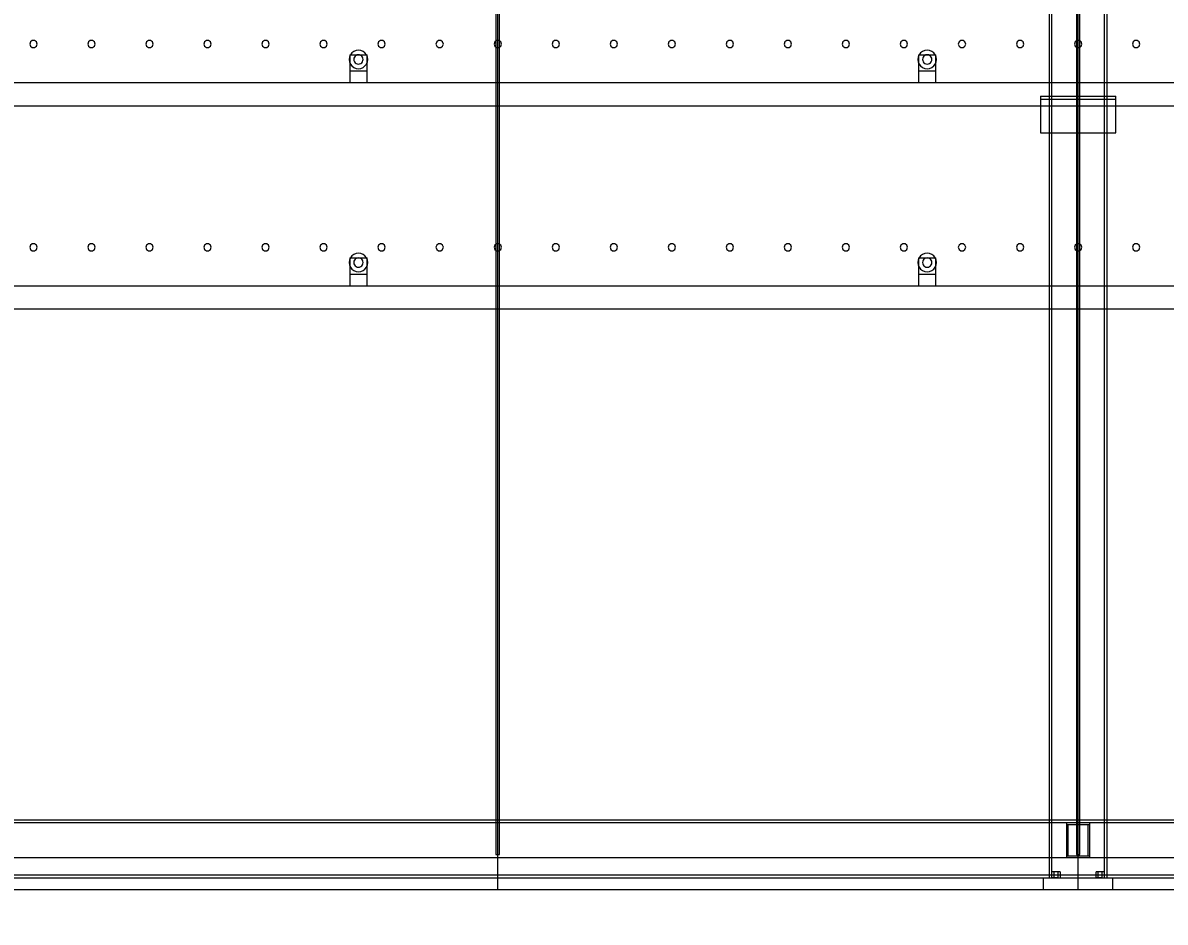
# Model space of a CAD drawing. Header units: millimetres. Extents: x -1970 to 59977, y -50268 to 6837.
# Drawn here: x 46021 to 47989, y -56 to 1493 of the extents above; entities that cross this region are included whole.
import ezdxf

# ---------------------------------------------------------------- set-up
doc = ezdxf.new("R2010")
doc.units = ezdxf.units.MM
for name, color, linetype, lineweight in [('COTAS_O', 1, 'Continuous', 0), ('COTAS_P', 1, 'Continuous', 0), ('lateral_secador', 7, 'Continuous', 0)]:
    doc.layers.add(name, color=color, linetype=linetype, lineweight=lineweight)
doc.dimstyles.new('R19_100', dxfattribs={"dimtxt": 250, "dimasz": 150, "dimexe": 150, "dimexo": 80, "dimgap": 100, "dimtad": 1, "dimtih": 1, "dimtoh": 1, "dimdsep": 46, "dimcen": 0.09, "dimadec": 0, "dimazin": 0, "dimtfac": 1, "dimtdec": 4, "dimtofl": 0, "dimtmove": 0, "dimatfit": 3, "dimfxl": 1, "dimtolj": 1, "dimtzin": 0, "dimarcsym": 0})

# ---------------------------------------------------------------- blocks, each defined once
blk = doc.blocks.new('*D22')
at = {"layer": 'COTAS_O', "color": 0, "lineweight": -2, "transparency": 16777216}
for p, q in [((38839.3, -80), (38839.3, -1050)), ((58839.3, -80), (58839.3, -1050)), ((38989.3, -900), (58689.3, -900))]:
    blk.add_line(p, q, dxfattribs=at)
at = {"layer": 'COTAS_O', "color": 0, "transparency": 16777216}
for points in [[(38989.3, -875), (38989.3, -925), (38839.3, -900)], [(58689.3, -875), (58689.3, -925), (58839.3, -900)]]:
    blk.add_solid(points, dxfattribs=at)
at = {"layer": 'Defpoints', "color": 0, "transparency": 16777216}
for p in [(38839.3, 0), (58839.3, 0), (58839.3, -900)]:
    blk.add_point(p, dxfattribs=at)
blk = doc.blocks.new('*D24')
at = {"layer": 'COTAS_P', "color": 0, "lineweight": -2, "transparency": 16777216}
for p, q in [((112.7, -80), (112.7, -2650)), ((59977.3, -80), (59977.3, -2650)), ((262.7, -2500), (59827.3, -2500))]:
    blk.add_line(p, q, dxfattribs=at)
at = {"layer": 'COTAS_P', "color": 0, "transparency": 16777216}
for points in [[(262.7, -2475), (262.7, -2525), (112.7, -2500)], [(59827.3, -2475), (59827.3, -2525), (59977.3, -2500)]]:
    blk.add_solid(points, dxfattribs=at)
at = {"layer": 'Defpoints', "color": 0, "transparency": 16777216}
for p in [(112.7, 0), (59977.3, 0), (59977.3, -2500)]:
    blk.add_point(p, dxfattribs=at)

msp = doc.modelspace()

# ---------------------------------------------------------------- linework, layer by layer
at = {"layer": 'lateral_secador'}
for p, q in [((46836.253, 2925), (46836.253, 60)), ((46839.253, 0), (46839.253, 2925)), ((46842.253, 60), (46842.253, 2925)), ((47789.253, 2925), (47789.253, 20)), ((47794.253, 20), (47794.253, 2925)), ((47836.253, 2925), (47836.253, 60)), ((47839.253, 0), (47839.253, 2925)), ((47842.253, 60), (47842.253, 2925)), ((47884.253, 2925), (47884.253, 20)), ((47889.253, 20), (47889.253, 2925)), ((46034.116, 1460.082), (46032.903, 1456.35)), ((46037.291, 1462.389), (46034.116, 1460.082)), ((46041.215, 1462.389), (46037.291, 1462.389)), ((46044.39, 1460.082), (46041.215, 1462.389)), ((46045.603, 1456.35), (46044.39, 1460.082)), ((46134.116, 1460.082), (46132.903, 1456.35)), ((46137.291, 1462.389), (46134.116, 1460.082)), ((46141.215, 1462.389), (46137.291, 1462.389)), ((46144.39, 1460.082), (46141.215, 1462.389)), ((46145.603, 1456.35), (46144.39, 1460.082)), ((46234.116, 1460.082), (46232.903, 1456.35)), ((46237.291, 1462.389), (46234.116, 1460.082)), ((46241.215, 1462.389), (46237.291, 1462.389)), ((46244.39, 1460.082), (46241.215, 1462.389)), ((46245.603, 1456.35), (46244.39, 1460.082)), ((46334.116, 1460.082), (46332.903, 1456.35)), ((46337.291, 1462.389), (46334.116, 1460.082)), ((46341.215, 1462.389), (46337.291, 1462.389)), ((46344.39, 1460.082), (46341.215, 1462.389)), ((46345.603, 1456.35), (46344.39, 1460.082)), ((46434.116, 1460.082), (46432.903, 1456.35)), ((46437.291, 1462.389), (46434.116, 1460.082)), ((46441.215, 1462.389), (46437.291, 1462.389)), ((46444.39, 1460.082), (46441.215, 1462.389)), ((46445.603, 1456.35), (46444.39, 1460.082)), ((46534.116, 1460.082), (46532.903, 1456.35)), ((46537.291, 1462.389), (46534.116, 1460.082)), ((46541.215, 1462.389), (46537.291, 1462.389)), ((46544.39, 1460.082), (46541.215, 1462.389)), ((46545.603, 1456.35), (46544.39, 1460.082)), ((46634.116, 1460.082), (46632.903, 1456.35)), ((46637.291, 1462.389), (46634.116, 1460.082)), ((46641.215, 1462.389), (46637.291, 1462.389)), ((46644.39, 1460.082), (46641.215, 1462.389)), ((46645.603, 1456.35), (46644.39, 1460.082)), ((46734.116, 1460.082), (46732.903, 1456.35)), ((46737.291, 1462.389), (46734.116, 1460.082)), ((46741.215, 1462.389), (46737.291, 1462.389)), ((46744.39, 1460.082), (46741.215, 1462.389)), ((46745.603, 1456.35), (46744.39, 1460.082)), ((46834.116, 1460.082), (46832.903, 1456.35)), ((46837.291, 1462.389), (46834.116, 1460.082)), ((46841.215, 1462.389), (46837.291, 1462.389)), ((46844.39, 1460.082), (46841.215, 1462.389)), ((46845.603, 1456.35), (46844.39, 1460.082)), ((46934.116, 1460.082), (46932.903, 1456.35)), ((46937.291, 1462.389), (46934.116, 1460.082)), ((46941.215, 1462.389), (46937.291, 1462.389)), ((46944.39, 1460.082), (46941.215, 1462.389)), ((46945.603, 1456.35), (46944.39, 1460.082)), ((47034.116, 1460.082), (47032.903, 1456.35)), ((47037.291, 1462.389), (47034.116, 1460.082)), ((47041.215, 1462.389), (47037.291, 1462.389)), ((47044.39, 1460.082), (47041.215, 1462.389)), ((47045.603, 1456.35), (47044.39, 1460.082)), ((47134.116, 1460.082), (47132.903, 1456.35)), ((47137.291, 1462.389), (47134.116, 1460.082)), ((47141.215, 1462.389), (47137.291, 1462.389)), ((47144.39, 1460.082), (47141.215, 1462.389)), ((47145.603, 1456.35), (47144.39, 1460.082)), ((47234.116, 1460.082), (47232.903, 1456.35)), ((47237.291, 1462.389), (47234.116, 1460.082)), ((47241.215, 1462.389), (47237.291, 1462.389)), ((47244.39, 1460.082), (47241.215, 1462.389)), ((47245.603, 1456.35), (47244.39, 1460.082)), ((47334.116, 1460.082), (47332.903, 1456.35)), ((47337.291, 1462.389), (47334.116, 1460.082)), ((47341.215, 1462.389), (47337.291, 1462.389)), ((47344.39, 1460.082), (47341.215, 1462.389)), ((47345.603, 1456.35), (47344.39, 1460.082)), ((47434.116, 1460.082), (47432.903, 1456.35)), ((47437.291, 1462.389), (47434.116, 1460.082)), ((47441.215, 1462.389), (47437.291, 1462.389)), ((47444.39, 1460.082), (47441.215, 1462.389)), ((47445.603, 1456.35), (47444.39, 1460.082)), ((47534.116, 1460.082), (47532.903, 1456.35)), ((47537.291, 1462.389), (47534.116, 1460.082)), ((47541.215, 1462.389), (47537.291, 1462.389)), ((47544.39, 1460.082), (47541.215, 1462.389)), ((47545.603, 1456.35), (47544.39, 1460.082)), ((47634.116, 1460.082), (47632.903, 1456.35)), ((47637.291, 1462.389), (47634.116, 1460.082)), ((47641.215, 1462.389), (47637.291, 1462.389)), ((47644.39, 1460.082), (47641.215, 1462.389)), ((47645.603, 1456.35), (47644.39, 1460.082)), ((47734.116, 1460.082), (47732.903, 1456.35)), ((47737.291, 1462.389), (47734.116, 1460.082)), ((47741.215, 1462.389), (47737.291, 1462.389)), ((47744.39, 1460.082), (47741.215, 1462.389)), ((47745.603, 1456.35), (47744.39, 1460.082)), ((47834.116, 1460.082), (47832.903, 1456.35)), ((47837.291, 1462.389), (47834.116, 1460.082)), ((47841.215, 1462.389), (47837.291, 1462.389)), ((47844.39, 1460.082), (47841.215, 1462.389)), ((47845.603, 1456.35), (47844.39, 1460.082)), ((47934.116, 1460.082), (47932.903, 1456.35)), ((47937.291, 1462.389), (47934.116, 1460.082)), ((47941.215, 1462.389), (47937.291, 1462.389)), ((47944.39, 1460.082), (47941.215, 1462.389)), ((47945.603, 1456.35), (47944.39, 1460.082)), ((46032.903, 1456.35), (46034.116, 1452.618)), ((46034.116, 1452.618), (46037.291, 1450.311)), ((46037.291, 1450.311), (46041.215, 1450.311)), ((46041.215, 1450.311), (46044.39, 1452.618)), ((46044.39, 1452.618), (46045.603, 1456.35)), ((46132.903, 1456.35), (46134.116, 1452.618)), ((46134.116, 1452.618), (46137.291, 1450.311)), ((46137.291, 1450.311), (46141.215, 1450.311)), ((46141.215, 1450.311), (46144.39, 1452.618)), ((46144.39, 1452.618), (46145.603, 1456.35)), ((46232.903, 1456.35), (46234.116, 1452.618)), ((46234.116, 1452.618), (46237.291, 1450.311)), ((46237.291, 1450.311), (46241.215, 1450.311)), ((46241.215, 1450.311), (46244.39, 1452.618)), ((46244.39, 1452.618), (46245.603, 1456.35)), ((46332.903, 1456.35), (46334.116, 1452.618)), ((46334.116, 1452.618), (46337.291, 1450.311)), ((46337.291, 1450.311), (46341.215, 1450.311)), ((46341.215, 1450.311), (46344.39, 1452.618)), ((46344.39, 1452.618), (46345.603, 1456.35)), ((46432.903, 1456.35), (46434.116, 1452.618)), ((46434.116, 1452.618), (46437.291, 1450.311)), ((46437.291, 1450.311), (46441.215, 1450.311)), ((46441.215, 1450.311), (46444.39, 1452.618)), ((46444.39, 1452.618), (46445.603, 1456.35)), ((46532.903, 1456.35), (46534.116, 1452.618)), ((46534.116, 1452.618), (46537.291, 1450.311)), ((46537.291, 1450.311), (46541.215, 1450.311)), ((46541.215, 1450.311), (46544.39, 1452.618)), ((46544.39, 1452.618), (46545.603, 1456.35)), ((46585.397, 1438), (46583.798, 1434.141)), ((46584.253, 1438), (46614.253, 1438)), ((46584.253, 1438), (46584.253, 1410)), ((46587.939, 1441.314), (46585.397, 1438)), ((46591.253, 1443.856), (46587.939, 1441.314)), ((46595.112, 1445.455), (46591.253, 1443.856)), ((46595.253, 1436.928), (46593.596, 1435.657)), ((46599.253, 1446), (46595.112, 1445.455)), ((46597.182, 1437.727), (46595.253, 1436.928)), ((46599.253, 1438), (46597.182, 1437.727)), ((46603.394, 1445.455), (46599.253, 1446)), ((46601.324, 1437.727), (46599.253, 1438)), ((46603.253, 1436.928), (46601.324, 1437.727)), ((46604.91, 1435.657), (46603.253, 1436.928)), ((46607.253, 1443.856), (46603.394, 1445.455)), ((46610.567, 1441.314), (46607.253, 1443.856)), ((46613.109, 1438), (46610.567, 1441.314)), ((46614.708, 1434.141), (46613.109, 1438)), ((46614.253, 1410), (46614.253, 1438)), ((46632.903, 1456.35), (46634.116, 1452.618)), ((46634.116, 1452.618), (46637.291, 1450.311)), ((46637.291, 1450.311), (46641.215, 1450.311)), ((46641.215, 1450.311), (46644.39, 1452.618)), ((46644.39, 1452.618), (46645.603, 1456.35)), ((46732.903, 1456.35), (46734.116, 1452.618)), ((46734.116, 1452.618), (46737.291, 1450.311)), ((46737.291, 1450.311), (46741.215, 1450.311)), ((46741.215, 1450.311), (46744.39, 1452.618)), ((46744.39, 1452.618), (46745.603, 1456.35)), ((46832.903, 1456.35), (46834.116, 1452.618)), ((46834.116, 1452.618), (46837.291, 1450.311)), ((46837.291, 1450.311), (46841.215, 1450.311)), ((46841.215, 1450.311), (46844.39, 1452.618)), ((46844.39, 1452.618), (46845.603, 1456.35)), ((46932.903, 1456.35), (46934.116, 1452.618)), ((46934.116, 1452.618), (46937.291, 1450.311)), ((46937.291, 1450.311), (46941.215, 1450.311)), ((46941.215, 1450.311), (46944.39, 1452.618)), ((46944.39, 1452.618), (46945.603, 1456.35)), ((47032.903, 1456.35), (47034.116, 1452.618)), ((47034.116, 1452.618), (47037.291, 1450.311)), ((47037.291, 1450.311), (47041.215, 1450.311)), ((47041.215, 1450.311), (47044.39, 1452.618)), ((47044.39, 1452.618), (47045.603, 1456.35)), ((47132.903, 1456.35), (47134.116, 1452.618)), ((47134.116, 1452.618), (47137.291, 1450.311)), ((47137.291, 1450.311), (47141.215, 1450.311)), ((47141.215, 1450.311), (47144.39, 1452.618)), ((47144.39, 1452.618), (47145.603, 1456.35)), ((47232.903, 1456.35), (47234.116, 1452.618)), ((47234.116, 1452.618), (47237.291, 1450.311)), ((47237.291, 1450.311), (47241.215, 1450.311)), ((47241.215, 1450.311), (47244.39, 1452.618)), ((47244.39, 1452.618), (47245.603, 1456.35)), ((47332.903, 1456.35), (47334.116, 1452.618)), ((47334.116, 1452.618), (47337.291, 1450.311)), ((47337.291, 1450.311), (47341.215, 1450.311)), ((47341.215, 1450.311), (47344.39, 1452.618)), ((47344.39, 1452.618), (47345.603, 1456.35)), ((47432.903, 1456.35), (47434.116, 1452.618)), ((47434.116, 1452.618), (47437.291, 1450.311)), ((47437.291, 1450.311), (47441.215, 1450.311)), ((47441.215, 1450.311), (47444.39, 1452.618)), ((47444.39, 1452.618), (47445.603, 1456.35)), ((47532.903, 1456.35), (47534.116, 1452.618)), ((47534.116, 1452.618), (47537.291, 1450.311)), ((47537.291, 1450.311), (47541.215, 1450.311)), ((47541.215, 1450.311), (47544.39, 1452.618)), ((47544.39, 1452.618), (47545.603, 1456.35)), ((47565.397, 1438), (47563.798, 1434.141)), ((47564.253, 1438), (47594.253, 1438)), ((47564.253, 1438), (47564.253, 1410)), ((47567.939, 1441.314), (47565.397, 1438)), ((47571.253, 1443.856), (47567.939, 1441.314)), ((47575.112, 1445.455), (47571.253, 1443.856)), ((47575.253, 1436.928), (47573.596, 1435.657)), ((47579.253, 1446), (47575.112, 1445.455)), ((47577.182, 1437.727), (47575.253, 1436.928)), ((47579.253, 1438), (47577.182, 1437.727)), ((47583.394, 1445.455), (47579.253, 1446)), ((47581.324, 1437.727), (47579.253, 1438)), ((47583.253, 1436.928), (47581.324, 1437.727)), ((47584.91, 1435.657), (47583.253, 1436.928)), ((47587.253, 1443.856), (47583.394, 1445.455)), ((47590.567, 1441.314), (47587.253, 1443.856)), ((47593.109, 1438), (47590.567, 1441.314)), ((47594.708, 1434.141), (47593.109, 1438)), ((47594.253, 1410), (47594.253, 1438)), ((47632.903, 1456.35), (47634.116, 1452.618)), ((47634.116, 1452.618), (47637.291, 1450.311)), ((47637.291, 1450.311), (47641.215, 1450.311)), ((47641.215, 1450.311), (47644.39, 1452.618)), ((47644.39, 1452.618), (47645.603, 1456.35)), ((47732.903, 1456.35), (47734.116, 1452.618)), ((47734.116, 1452.618), (47737.291, 1450.311)), ((47737.291, 1450.311), (47741.215, 1450.311)), ((47741.215, 1450.311), (47744.39, 1452.618)), ((47744.39, 1452.618), (47745.603, 1456.35)), ((47832.903, 1456.35), (47834.116, 1452.618)), ((47834.116, 1452.618), (47837.291, 1450.311)), ((47837.291, 1450.311), (47841.215, 1450.311)), ((47841.215, 1450.311), (47844.39, 1452.618)), ((47844.39, 1452.618), (47845.603, 1456.35)), ((47932.903, 1456.35), (47934.116, 1452.618)), ((47934.116, 1452.618), (47937.291, 1450.311)), ((47937.291, 1450.311), (47941.215, 1450.311)), ((47941.215, 1450.311), (47944.39, 1452.618)), ((47944.39, 1452.618), (47945.603, 1456.35)), ((46583.798, 1434.141), (46583.253, 1430)), ((46583.253, 1430), (46583.798, 1425.859)), ((46583.798, 1425.859), (46585.397, 1422)), ((46585.397, 1422), (46587.939, 1418.686)), ((46587.939, 1418.686), (46591.253, 1416.144)), ((46591.526, 1432.071), (46591.253, 1430)), ((46591.253, 1430), (46591.526, 1427.929)), ((46592.325, 1434), (46591.526, 1432.071)), ((46591.526, 1427.929), (46592.325, 1426)), ((46593.596, 1435.657), (46592.325, 1434)), ((46592.325, 1426), (46593.596, 1424.343)), ((46593.596, 1424.343), (46595.253, 1423.072)), ((46595.253, 1423.072), (46597.182, 1422.273)), ((46597.182, 1422.273), (46599.253, 1422)), ((46599.253, 1422), (46601.324, 1422.273)), ((46601.324, 1422.273), (46603.253, 1423.072)), ((46603.253, 1423.072), (46604.91, 1424.343)), ((46606.181, 1434), (46604.91, 1435.657)), ((46604.91, 1424.343), (46606.181, 1426)), ((46606.98, 1432.071), (46606.181, 1434)), ((46606.181, 1426), (46606.98, 1427.929)), ((46607.253, 1430), (46606.98, 1432.071)), ((46606.98, 1427.929), (46607.253, 1430)), ((46607.253, 1416.144), (46610.567, 1418.686)), ((46610.567, 1418.686), (46613.109, 1422)), ((46613.109, 1422), (46614.708, 1425.859)), ((46615.253, 1430), (46614.708, 1434.141)), ((46614.708, 1425.859), (46615.253, 1430)), ((47563.798, 1434.141), (47563.253, 1430)), ((47563.253, 1430), (47563.798, 1425.859)), ((47563.798, 1425.859), (47565.397, 1422)), ((47565.397, 1422), (47567.939, 1418.686)), ((47567.939, 1418.686), (47571.253, 1416.144)), ((47571.526, 1432.071), (47571.253, 1430)), ((47571.253, 1430), (47571.526, 1427.929)), ((47572.325, 1434), (47571.526, 1432.071)), ((47571.526, 1427.929), (47572.325, 1426)), ((47573.596, 1435.657), (47572.325, 1434)), ((47572.325, 1426), (47573.596, 1424.343)), ((47573.596, 1424.343), (47575.253, 1423.072)), ((47575.253, 1423.072), (47577.182, 1422.273)), ((47577.182, 1422.273), (47579.253, 1422)), ((47579.253, 1422), (47581.324, 1422.273)), ((47581.324, 1422.273), (47583.253, 1423.072)), ((47583.253, 1423.072), (47584.91, 1424.343)), ((47586.181, 1434), (47584.91, 1435.657)), ((47584.91, 1424.343), (47586.181, 1426)), ((47586.98, 1432.071), (47586.181, 1434)), ((47586.181, 1426), (47586.98, 1427.929)), ((47587.253, 1430), (47586.98, 1432.071)), ((47586.98, 1427.929), (47587.253, 1430)), ((47587.253, 1416.144), (47590.567, 1418.686)), ((47590.567, 1418.686), (47593.109, 1422)), ((47593.109, 1422), (47594.708, 1425.859)), ((47595.253, 1430), (47594.708, 1434.141)), ((47594.708, 1425.859), (47595.253, 1430)), ((46584.253, 1410), (46614.253, 1410)), ((46584.253, 1410), (46584.253, 1390)), ((46591.253, 1416.144), (46595.112, 1414.545)), ((46595.112, 1414.545), (46599.253, 1414)), ((46599.253, 1414), (46603.394, 1414.545)), ((46603.394, 1414.545), (46607.253, 1416.144)), ((46614.253, 1390), (46614.253, 1410)), ((47564.253, 1410), (47594.253, 1410)), ((47564.253, 1410), (47564.253, 1390)), ((47571.253, 1416.144), (47575.112, 1414.545)), ((47575.112, 1414.545), (47579.253, 1414)), ((47579.253, 1414), (47583.394, 1414.545)), ((47583.394, 1414.545), (47587.253, 1416.144)), ((47594.253, 1390), (47594.253, 1410)), ((39189.253, 1390), (58489.253, 1390)), ((46584.253, 1390), (46614.253, 1390)), ((47564.253, 1390), (47594.253, 1390)), ((47774.253, 1366.5), (47904.253, 1366.5)), ((47774.253, 1366.5), (47774.253, 1303.5)), ((47774.253, 1366.5), (47774.253, 1361.5)), ((47774.253, 1361.5), (47904.253, 1361.5)), ((47904.253, 1303.5), (47904.253, 1366.5)), ((47904.253, 1361.5), (47904.253, 1366.5)), ((39189.253, 1350), (58489.253, 1350)), ((47774.253, 1303.5), (47904.253, 1303.5)), ((46034.116, 1110.082), (46032.903, 1106.35)), ((46032.903, 1106.35), (46034.116, 1102.618)), ((46037.291, 1112.389), (46034.116, 1110.082)), ((46034.116, 1102.618), (46037.291, 1100.311)), ((46041.215, 1112.389), (46037.291, 1112.389)), ((46044.39, 1110.082), (46041.215, 1112.389)), ((46041.215, 1100.311), (46044.39, 1102.618)), ((46045.603, 1106.35), (46044.39, 1110.082)), ((46044.39, 1102.618), (46045.603, 1106.35)), ((46134.116, 1110.082), (46132.903, 1106.35)), ((46132.903, 1106.35), (46134.116, 1102.618)), ((46137.291, 1112.389), (46134.116, 1110.082)), ((46134.116, 1102.618), (46137.291, 1100.311)), ((46141.215, 1112.389), (46137.291, 1112.389)), ((46144.39, 1110.082), (46141.215, 1112.389)), ((46141.215, 1100.311), (46144.39, 1102.618)), ((46145.603, 1106.35), (46144.39, 1110.082)), ((46144.39, 1102.618), (46145.603, 1106.35)), ((46234.116, 1110.082), (46232.903, 1106.35)), ((46232.903, 1106.35), (46234.116, 1102.618)), ((46237.291, 1112.389), (46234.116, 1110.082)), ((46234.116, 1102.618), (46237.291, 1100.311)), ((46241.215, 1112.389), (46237.291, 1112.389)), ((46244.39, 1110.082), (46241.215, 1112.389)), ((46241.215, 1100.311), (46244.39, 1102.618)), ((46245.603, 1106.35), (46244.39, 1110.082)), ((46244.39, 1102.618), (46245.603, 1106.35)), ((46334.116, 1110.082), (46332.903, 1106.35)), ((46332.903, 1106.35), (46334.116, 1102.618)), ((46337.291, 1112.389), (46334.116, 1110.082)), ((46334.116, 1102.618), (46337.291, 1100.311)), ((46341.215, 1112.389), (46337.291, 1112.389)), ((46344.39, 1110.082), (46341.215, 1112.389)), ((46341.215, 1100.311), (46344.39, 1102.618)), ((46345.603, 1106.35), (46344.39, 1110.082)), ((46344.39, 1102.618), (46345.603, 1106.35)), ((46434.116, 1110.082), (46432.903, 1106.35)), ((46432.903, 1106.35), (46434.116, 1102.618)), ((46437.291, 1112.389), (46434.116, 1110.082)), ((46434.116, 1102.618), (46437.291, 1100.311)), ((46441.215, 1112.389), (46437.291, 1112.389)), ((46444.39, 1110.082), (46441.215, 1112.389)), ((46441.215, 1100.311), (46444.39, 1102.618)), ((46445.603, 1106.35), (46444.39, 1110.082)), ((46444.39, 1102.618), (46445.603, 1106.35)), ((46534.116, 1110.082), (46532.903, 1106.35)), ((46532.903, 1106.35), (46534.116, 1102.618)), ((46537.291, 1112.389), (46534.116, 1110.082)), ((46534.116, 1102.618), (46537.291, 1100.311)), ((46541.215, 1112.389), (46537.291, 1112.389)), ((46544.39, 1110.082), (46541.215, 1112.389)), ((46541.215, 1100.311), (46544.39, 1102.618)), ((46545.603, 1106.35), (46544.39, 1110.082)), ((46544.39, 1102.618), (46545.603, 1106.35)), ((46634.116, 1110.082), (46632.903, 1106.35)), ((46632.903, 1106.35), (46634.116, 1102.618)), ((46637.291, 1112.389), (46634.116, 1110.082)), ((46634.116, 1102.618), (46637.291, 1100.311)), ((46641.215, 1112.389), (46637.291, 1112.389)), ((46644.39, 1110.082), (46641.215, 1112.389)), ((46641.215, 1100.311), (46644.39, 1102.618)), ((46645.603, 1106.35), (46644.39, 1110.082)), ((46644.39, 1102.618), (46645.603, 1106.35)), ((46734.116, 1110.082), (46732.903, 1106.35)), ((46732.903, 1106.35), (46734.116, 1102.618)), ((46737.291, 1112.389), (46734.116, 1110.082)), ((46734.116, 1102.618), (46737.291, 1100.311)), ((46741.215, 1112.389), (46737.291, 1112.389)), ((46744.39, 1110.082), (46741.215, 1112.389)), ((46741.215, 1100.311), (46744.39, 1102.618)), ((46745.603, 1106.35), (46744.39, 1110.082)), ((46744.39, 1102.618), (46745.603, 1106.35)), ((46834.116, 1110.082), (46832.903, 1106.35)), ((46832.903, 1106.35), (46834.116, 1102.618)), ((46837.291, 1112.389), (46834.116, 1110.082)), ((46834.116, 1102.618), (46837.291, 1100.311)), ((46841.215, 1112.389), (46837.291, 1112.389)), ((46844.39, 1110.082), (46841.215, 1112.389)), ((46841.215, 1100.311), (46844.39, 1102.618)), ((46845.603, 1106.35), (46844.39, 1110.082)), ((46844.39, 1102.618), (46845.603, 1106.35)), ((46934.116, 1110.082), (46932.903, 1106.35)), ((46932.903, 1106.35), (46934.116, 1102.618)), ((46937.291, 1112.389), (46934.116, 1110.082)), ((46934.116, 1102.618), (46937.291, 1100.311)), ((46941.215, 1112.389), (46937.291, 1112.389)), ((46944.39, 1110.082), (46941.215, 1112.389)), ((46941.215, 1100.311), (46944.39, 1102.618)), ((46945.603, 1106.35), (46944.39, 1110.082)), ((46944.39, 1102.618), (46945.603, 1106.35)), ((47034.116, 1110.082), (47032.903, 1106.35)), ((47032.903, 1106.35), (47034.116, 1102.618)), ((47037.291, 1112.389), (47034.116, 1110.082)), ((47034.116, 1102.618), (47037.291, 1100.311)), ((47041.215, 1112.389), (47037.291, 1112.389)), ((47044.39, 1110.082), (47041.215, 1112.389)), ((47041.215, 1100.311), (47044.39, 1102.618)), ((47045.603, 1106.35), (47044.39, 1110.082)), ((47044.39, 1102.618), (47045.603, 1106.35)), ((47134.116, 1110.082), (47132.903, 1106.35)), ((47132.903, 1106.35), (47134.116, 1102.618)), ((47137.291, 1112.389), (47134.116, 1110.082)), ((47134.116, 1102.618), (47137.291, 1100.311)), ((47141.215, 1112.389), (47137.291, 1112.389)), ((47144.39, 1110.082), (47141.215, 1112.389)), ((47141.215, 1100.311), (47144.39, 1102.618)), ((47145.603, 1106.35), (47144.39, 1110.082)), ((47144.39, 1102.618), (47145.603, 1106.35)), ((47234.116, 1110.082), (47232.903, 1106.35)), ((47232.903, 1106.35), (47234.116, 1102.618)), ((47237.291, 1112.389), (47234.116, 1110.082)), ((47234.116, 1102.618), (47237.291, 1100.311)), ((47241.215, 1112.389), (47237.291, 1112.389)), ((47244.39, 1110.082), (47241.215, 1112.389)), ((47241.215, 1100.311), (47244.39, 1102.618)), ((47245.603, 1106.35), (47244.39, 1110.082)), ((47244.39, 1102.618), (47245.603, 1106.35)), ((47334.116, 1110.082), (47332.903, 1106.35)), ((47332.903, 1106.35), (47334.116, 1102.618)), ((47337.291, 1112.389), (47334.116, 1110.082)), ((47334.116, 1102.618), (47337.291, 1100.311)), ((47341.215, 1112.389), (47337.291, 1112.389)), ((47344.39, 1110.082), (47341.215, 1112.389)), ((47341.215, 1100.311), (47344.39, 1102.618)), ((47345.603, 1106.35), (47344.39, 1110.082)), ((47344.39, 1102.618), (47345.603, 1106.35)), ((47434.116, 1110.082), (47432.903, 1106.35)), ((47432.903, 1106.35), (47434.116, 1102.618)), ((47437.291, 1112.389), (47434.116, 1110.082)), ((47434.116, 1102.618), (47437.291, 1100.311)), ((47441.215, 1112.389), (47437.291, 1112.389)), ((47444.39, 1110.082), (47441.215, 1112.389)), ((47441.215, 1100.311), (47444.39, 1102.618)), ((47445.603, 1106.35), (47444.39, 1110.082)), ((47444.39, 1102.618), (47445.603, 1106.35)), ((47534.116, 1110.082), (47532.903, 1106.35)), ((47532.903, 1106.35), (47534.116, 1102.618)), ((47537.291, 1112.389), (47534.116, 1110.082)), ((47534.116, 1102.618), (47537.291, 1100.311)), ((47541.215, 1112.389), (47537.291, 1112.389)), ((47544.39, 1110.082), (47541.215, 1112.389)), ((47541.215, 1100.311), (47544.39, 1102.618)), ((47545.603, 1106.35), (47544.39, 1110.082)), ((47544.39, 1102.618), (47545.603, 1106.35)), ((47634.116, 1110.082), (47632.903, 1106.35)), ((47632.903, 1106.35), (47634.116, 1102.618)), ((47637.291, 1112.389), (47634.116, 1110.082)), ((47634.116, 1102.618), (47637.291, 1100.311)), ((47641.215, 1112.389), (47637.291, 1112.389)), ((47644.39, 1110.082), (47641.215, 1112.389)), ((47641.215, 1100.311), (47644.39, 1102.618)), ((47645.603, 1106.35), (47644.39, 1110.082)), ((47644.39, 1102.618), (47645.603, 1106.35)), ((47734.116, 1110.082), (47732.903, 1106.35)), ((47732.903, 1106.35), (47734.116, 1102.618)), ((47737.291, 1112.389), (47734.116, 1110.082)), ((47734.116, 1102.618), (47737.291, 1100.311)), ((47741.215, 1112.389), (47737.291, 1112.389)), ((47744.39, 1110.082), (47741.215, 1112.389)), ((47741.215, 1100.311), (47744.39, 1102.618)), ((47745.603, 1106.35), (47744.39, 1110.082)), ((47744.39, 1102.618), (47745.603, 1106.35)), ((47834.116, 1110.082), (47832.903, 1106.35)), ((47832.903, 1106.35), (47834.116, 1102.618)), ((47837.291, 1112.389), (47834.116, 1110.082)), ((47834.116, 1102.618), (47837.291, 1100.311)), ((47841.215, 1112.389), (47837.291, 1112.389)), ((47844.39, 1110.082), (47841.215, 1112.389)), ((47841.215, 1100.311), (47844.39, 1102.618)), ((47845.603, 1106.35), (47844.39, 1110.082)), ((47844.39, 1102.618), (47845.603, 1106.35)), ((47934.116, 1110.082), (47932.903, 1106.35)), ((47932.903, 1106.35), (47934.116, 1102.618)), ((47937.291, 1112.389), (47934.116, 1110.082)), ((47934.116, 1102.618), (47937.291, 1100.311)), ((47941.215, 1112.389), (47937.291, 1112.389)), ((47944.39, 1110.082), (47941.215, 1112.389)), ((47941.215, 1100.311), (47944.39, 1102.618)), ((47945.603, 1106.35), (47944.39, 1110.082)), ((47944.39, 1102.618), (47945.603, 1106.35)), ((46037.291, 1100.311), (46041.215, 1100.311)), ((46137.291, 1100.311), (46141.215, 1100.311)), ((46237.291, 1100.311), (46241.215, 1100.311)), ((46337.291, 1100.311), (46341.215, 1100.311)), ((46437.291, 1100.311), (46441.215, 1100.311)), ((46537.291, 1100.311), (46541.215, 1100.311)), ((46583.798, 1084.141), (46583.253, 1080)), ((46585.397, 1088), (46583.798, 1084.141)), ((46584.253, 1088), (46614.253, 1088)), ((46584.253, 1088), (46584.253, 1060)), ((46587.939, 1091.314), (46585.397, 1088)), ((46591.253, 1093.856), (46587.939, 1091.314)), ((46595.112, 1095.455), (46591.253, 1093.856)), ((46592.325, 1084), (46591.526, 1082.071)), ((46593.596, 1085.657), (46592.325, 1084)), ((46595.253, 1086.928), (46593.596, 1085.657)), ((46599.253, 1096), (46595.112, 1095.455)), ((46597.182, 1087.727), (46595.253, 1086.928)), ((46599.253, 1088), (46597.182, 1087.727)), ((46603.394, 1095.455), (46599.253, 1096)), ((46601.324, 1087.727), (46599.253, 1088)), ((46603.253, 1086.928), (46601.324, 1087.727)), ((46604.91, 1085.657), (46603.253, 1086.928)), ((46607.253, 1093.856), (46603.394, 1095.455)), ((46606.181, 1084), (46604.91, 1085.657)), ((46606.98, 1082.071), (46606.181, 1084)), ((46610.567, 1091.314), (46607.253, 1093.856)), ((46613.109, 1088), (46610.567, 1091.314)), ((46614.708, 1084.141), (46613.109, 1088)), ((46614.253, 1060), (46614.253, 1088)), ((46615.253, 1080), (46614.708, 1084.141)), ((46637.291, 1100.311), (46641.215, 1100.311)), ((46737.291, 1100.311), (46741.215, 1100.311)), ((46837.291, 1100.311), (46841.215, 1100.311)), ((46937.291, 1100.311), (46941.215, 1100.311)), ((47037.291, 1100.311), (47041.215, 1100.311)), ((47137.291, 1100.311), (47141.215, 1100.311)), ((47237.291, 1100.311), (47241.215, 1100.311)), ((47337.291, 1100.311), (47341.215, 1100.311)), ((47437.291, 1100.311), (47441.215, 1100.311)), ((47537.291, 1100.311), (47541.215, 1100.311)), ((47563.798, 1084.141), (47563.253, 1080)), ((47565.397, 1088), (47563.798, 1084.141)), ((47564.253, 1088), (47594.253, 1088)), ((47564.253, 1088), (47564.253, 1060)), ((47567.939, 1091.314), (47565.397, 1088)), ((47571.253, 1093.856), (47567.939, 1091.314)), ((47575.112, 1095.455), (47571.253, 1093.856)), ((47572.325, 1084), (47571.526, 1082.071)), ((47573.596, 1085.657), (47572.325, 1084)), ((47575.253, 1086.928), (47573.596, 1085.657)), ((47579.253, 1096), (47575.112, 1095.455)), ((47577.182, 1087.727), (47575.253, 1086.928)), ((47579.253, 1088), (47577.182, 1087.727)), ((47583.394, 1095.455), (47579.253, 1096)), ((47581.324, 1087.727), (47579.253, 1088)), ((47583.253, 1086.928), (47581.324, 1087.727)), ((47584.91, 1085.657), (47583.253, 1086.928)), ((47587.253, 1093.856), (47583.394, 1095.455)), ((47586.181, 1084), (47584.91, 1085.657)), ((47586.98, 1082.071), (47586.181, 1084)), ((47590.567, 1091.314), (47587.253, 1093.856)), ((47593.109, 1088), (47590.567, 1091.314)), ((47594.708, 1084.141), (47593.109, 1088)), ((47594.253, 1060), (47594.253, 1088)), ((47595.253, 1080), (47594.708, 1084.141)), ((47637.291, 1100.311), (47641.215, 1100.311)), ((47737.291, 1100.311), (47741.215, 1100.311)), ((47837.291, 1100.311), (47841.215, 1100.311)), ((47937.291, 1100.311), (47941.215, 1100.311)), ((46583.253, 1080), (46583.798, 1075.859)), ((46583.798, 1075.859), (46585.397, 1072)), ((46585.397, 1072), (46587.939, 1068.686)), ((46587.939, 1068.686), (46591.253, 1066.144)), ((46591.526, 1082.071), (46591.253, 1080)), ((46591.253, 1080), (46591.526, 1077.929)), ((46591.253, 1066.144), (46595.112, 1064.545)), ((46591.526, 1077.929), (46592.325, 1076)), ((46592.325, 1076), (46593.596, 1074.343)), ((46593.596, 1074.343), (46595.253, 1073.072)), ((46595.112, 1064.545), (46599.253, 1064)), ((46595.253, 1073.072), (46597.182, 1072.273)), ((46597.182, 1072.273), (46599.253, 1072)), ((46599.253, 1072), (46601.324, 1072.273)), ((46599.253, 1064), (46603.394, 1064.545)), ((46601.324, 1072.273), (46603.253, 1073.072)), ((46603.253, 1073.072), (46604.91, 1074.343)), ((46603.394, 1064.545), (46607.253, 1066.144)), ((46604.91, 1074.343), (46606.181, 1076)), ((46606.181, 1076), (46606.98, 1077.929)), ((46607.253, 1080), (46606.98, 1082.071)), ((46606.98, 1077.929), (46607.253, 1080)), ((46607.253, 1066.144), (46610.567, 1068.686)), ((46610.567, 1068.686), (46613.109, 1072)), ((46613.109, 1072), (46614.708, 1075.859)), ((46614.708, 1075.859), (46615.253, 1080)), ((47563.253, 1080), (47563.798, 1075.859)), ((47563.798, 1075.859), (47565.397, 1072)), ((47565.397, 1072), (47567.939, 1068.686)), ((47567.939, 1068.686), (47571.253, 1066.144)), ((47571.526, 1082.071), (47571.253, 1080)), ((47571.253, 1080), (47571.526, 1077.929)), ((47571.253, 1066.144), (47575.112, 1064.545)), ((47571.526, 1077.929), (47572.325, 1076)), ((47572.325, 1076), (47573.596, 1074.343)), ((47573.596, 1074.343), (47575.253, 1073.072)), ((47575.112, 1064.545), (47579.253, 1064)), ((47575.253, 1073.072), (47577.182, 1072.273)), ((47577.182, 1072.273), (47579.253, 1072)), ((47579.253, 1072), (47581.324, 1072.273)), ((47579.253, 1064), (47583.394, 1064.545)), ((47581.324, 1072.273), (47583.253, 1073.072)), ((47583.253, 1073.072), (47584.91, 1074.343)), ((47583.394, 1064.545), (47587.253, 1066.144)), ((47584.91, 1074.343), (47586.181, 1076)), ((47586.181, 1076), (47586.98, 1077.929)), ((47587.253, 1080), (47586.98, 1082.071)), ((47586.98, 1077.929), (47587.253, 1080)), ((47587.253, 1066.144), (47590.567, 1068.686)), ((47590.567, 1068.686), (47593.109, 1072)), ((47593.109, 1072), (47594.708, 1075.859)), ((47594.708, 1075.859), (47595.253, 1080)), ((46584.253, 1060), (46614.253, 1060)), ((46584.253, 1060), (46584.253, 1040)), ((46614.253, 1040), (46614.253, 1060)), ((47564.253, 1060), (47594.253, 1060)), ((47564.253, 1060), (47564.253, 1040)), ((47594.253, 1040), (47594.253, 1060)), ((39189.253, 1040), (58489.253, 1040)), ((46584.253, 1040), (46614.253, 1040)), ((47564.253, 1040), (47594.253, 1040)), ((39189.253, 1000), (58489.253, 1000)), ((38839.253, 120), (58839.253, 120)), ((38839.253, 115), (58839.253, 115)), ((47819.253, 115), (47859.253, 115)), ((47819.253, 115), (47819.253, 112)), ((47819.253, 112), (47859.253, 112)), ((47819.253, 112), (47822.253, 112)), ((47819.253, 112), (47819.253, 58)), ((47822.253, 58), (47822.253, 112)), ((47856.253, 112), (47859.253, 112)), ((47856.253, 112), (47856.253, 58)), ((47859.253, 112), (47859.253, 115)), ((47859.253, 58), (47859.253, 112)), ((46836.253, 60), (46842.253, 60)), ((47836.253, 60), (47842.253, 60)), ((38839.253, 55), (58839.253, 55)), ((47819.253, 58), (47859.253, 58)), ((47819.253, 58), (47819.253, 55)), ((47819.253, 58), (47822.253, 58)), ((47819.253, 55), (47859.253, 55)), ((47856.253, 58), (47859.253, 58)), ((47859.253, 55), (47859.253, 58)), ((38839.253, 25), (58839.253, 25)), ((38839.253, 20), (58839.253, 20)), ((47779.253, 20), (47899.253, 20)), ((47779.253, 20), (47779.253, 0)), ((47789.253, 20), (47889.253, 20)), ((47789.253, 20), (47794.253, 20)), ((47797.753, 30), (47794.253, 30)), ((47794.253, 20), (47794.253, 30)), ((47797.753, 20), (47794.253, 20)), ((47804.753, 30), (47797.753, 30)), ((47797.753, 20), (47797.753, 30)), ((47804.753, 20), (47797.753, 20)), ((47808.253, 30), (47804.753, 30)), ((47804.753, 20), (47804.753, 30)), ((47804.753, 20), (47808.253, 20)), ((47808.253, 30), (47808.253, 20)), ((47873.753, 30), (47870.253, 30)), ((47870.253, 20), (47870.253, 30)), ((47873.753, 20), (47870.253, 20)), ((47880.753, 30), (47873.753, 30)), ((47873.753, 20), (47873.753, 30)), ((47880.753, 20), (47873.753, 20)), ((47884.253, 30), (47880.753, 30)), ((47880.753, 20), (47880.753, 30)), ((47880.753, 20), (47884.253, 20)), ((47884.253, 30), (47884.253, 20)), ((47884.253, 20), (47889.253, 20)), ((47899.253, 0), (47899.253, 20)), ((38839.253, 0), (58839.253, 0)), ((45839.253, 0), (46839.253, 0)), ((46839.253, 0), (47839.253, 0)), ((47779.253, 0), (47899.253, 0)), ((47839.253, 0), (48614.253, 0))]:
    msp.add_line(p, q, dxfattribs=at)

# ---------------------------------------------------------------- dimensions: what is measured, and where the dimension line sits
at = {"layer": 'COTAS_O'}
dim = msp.add_aligned_dim(p1=(38839.253, 0), p2=(58839.253, 0), distance=-900, text='<> O', dimstyle='R19_100', dxfattribs=at)
dim.commit()
dim.dimension.update_dxf_attribs({"geometry": '*D22', "text_midpoint": (48839.253, -900)})
at = {"layer": 'COTAS_P'}
dim = msp.add_aligned_dim(p1=(112.7, 0), p2=(59977.253, 0), distance=-2500, text='<> P', dimstyle='R19_100', dxfattribs=at)
dim.commit()
dim.dimension.update_dxf_attribs({"geometry": '*D24', "text_midpoint": (30044.976, -2500)})

doc.saveas('drawing.dxf')
